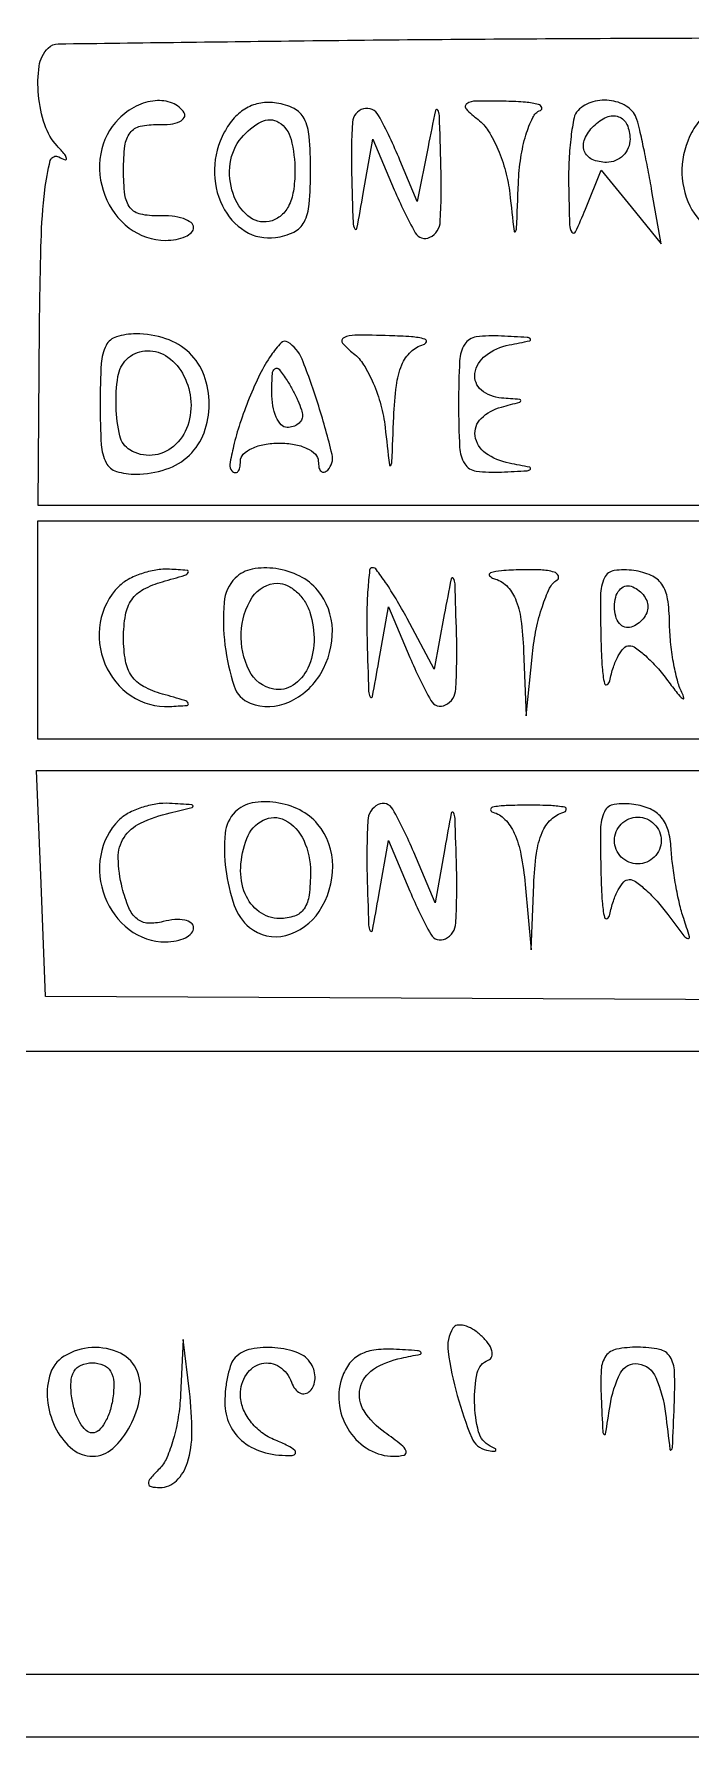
# Model space of a CAD drawing. Extents: x 31 to 1250, y 31 to 897.
# Drawn here: x 1081.8 to 1123.9, y 31 to 140.2 of the extents above; entities that cross this region are included whole.
import ezdxf

# ---------------------------------------------------------------- set-up
doc = ezdxf.new("R2010")
doc.units = 0

msp = doc.modelspace()

# ---------------------------------------------------------------- linework, layer by layer
for points in [[(31, 464), (31, 31), (640.463489, 31), (1249.926977, 31), (1250.213489, 53.75, 0.003096), (1250.324363, 71.071305, 0.000033), (1250.341341, 190.328125, 0.000105), (1250.322872, 327.870384, 0.000068), (1250.246394, 486.75), (1249.992789, 897), (640.496394, 897), (31, 897)], [(1247, 543.5), (1247, 193), (952.160124, 193), (657.320248, 193), (656.662291, 168.25, 0.00357), (656.407858, 155.161514, 0.000998), (656.196972, 134.687033, 0.001007), (656.051305, 111.525542, 0.001059), (656.002167, 88.74841), (656, 33.99682), (345.25, 34.24841), (34.5, 34.5), (34.244232, 463, -0.000104), (34.180262, 627.393921, -0.000173), (34.202946, 765.995312, -0.000003), (34.267736, 891.687549, -0.090797), (34.462847, 892.75, -0.310964), (35.540421, 893.495322, -0.00002), (156.393237, 893.749289, -0.000437), (325.743285, 893.950432, -0.000079), (640.968615, 894), (1247, 894)], [(1192, 125), (1192, 110), (1137.009029, 110), (1082.018058, 110), (1082.113114, 121.494689, -0.005133), (1082.214006, 126.937323, -0.021265), (1082.44828, 130.216421, -0.035237), (1082.801735, 132.112569, -0.491201), (1083.354085, 132.347984, 0.041251), (1083.747651, 132.168524, 0.566826), (1083.846146, 132.249151, 0.138703), (1083.728553, 132.510951, 0.012591), (1083.25, 133.053296, -0.106954), (1082.446491, 134.408844, -0.057402), (1082.044413, 136.320583, -0.058578), (1082.089766, 138.178849, -0.162399), (1082.666667, 139.333333, -0.195555), (1083.314221, 139.606476, -0.000202), (1099.097917, 139.804167, -0.001881), (1116.786984, 139.95202, -0.001149), (1137.666667, 140), (1192, 140)], [(1087.2, 134.8, 0.155225), (1086.034383, 132.546813, 0.134958), (1086.29769, 129.89258, 0.138244), (1087.868796, 127.790858, 0.165006), (1090.2, 127, 0.044127), (1090.889045, 127.060929, 0.063934), (1091.47125, 127.243637, 0.083736), (1091.86507, 127.512407, 0.203973), (1092, 127.829401, 0.245069), (1091.837238, 128.141531, 0.072054), (1091.339062, 128.391841, 0.054262), (1090.611846, 128.549378, 0.035062), (1089.75, 128.579401, -0.059582), (1088.591875, 128.676621, -0.179801), (1087.930883, 129.089717, -0.135893), (1087.591651, 129.923769, -0.029048), (1087.5, 131.5, -0.029179), (1087.591356, 133.064136, -0.132796), (1087.927185, 133.90317, -0.178839), (1088.57777, 134.322093, -0.063032), (1089.700279, 134.425941, 0.035255), (1090.509042, 134.455744, 0.077692), (1091.104621, 134.615704, 0.154658), (1091.393396, 134.871208, 0.280299), (1091.391262, 135.175941, 0.163553), (1090.637901, 135.801509, 0.115055), (1089.538345, 135.956064, 0.095335), (1088.306183, 135.602346, 0.079102)], [(1093.96478, 133.934191, 0.116179), (1093.335343, 131.568802, 0.121269), (1093.844139, 129.211813, 0.140669), (1095.300317, 127.595959, 0.176538), (1097.259673, 127.181717, 0.075571), (1098.425106, 127.532013, 0.163788), (1099.090087, 128.173645, 0.10085), (1099.416516, 129.319383, 0.019135), (1099.5, 131.5, 0.019259), (1099.41672, 133.661287, 0.098218), (1099.094186, 134.813958, 0.161565), (1098.442466, 135.460991, 0.080175), (1097.317661, 135.810684, 0.075237), (1096.302058, 135.801769, 0.088043), (1095.392828, 135.485653, 0.08321), (1094.609922, 134.857361, 0.059342)], [(1102.131641, 131.309017, 0.001041), (1102.225192, 128.133332, 0.123284), (1102.336507, 127.741602, 0.696335), (1102.475823, 127.765218, 0.002641), (1102.884952, 130), (1103.506622, 133.5), (1104.874631, 130.25, 0.027148), (1106.219117, 127.485767, 0.401821), (1107.158688, 127.195468, 0.270331), (1107.828629, 128.221885, 0.019486), (1107.868359, 131.75, 0.000939), (1107.772009, 135.005687, 0.139045), (1107.658999, 135.361194, 0.666856), (1107.51621, 135.333796, 0.002256), (1107.042049, 133), (1106.34738, 129.5), (1105.235373, 132.152861, 0.024444), (1103.86612, 135.018072, 0.348564), (1102.892771, 135.435722, 0.320728), (1102.191297, 134.576398, 0.022816)], [(1110.252902, 134.75, -0.091558), (1110.908878, 134.025067, -0.037224), (1111.524039, 132.839063, -0.035249), (1112.011806, 131.43158, -0.03764), (1112.283994, 130, 0.000803), (1112.560982, 127.586152, 0.658975), (1112.647298, 127.560429, 0.165176), (1112.725677, 127.763892, 0.00048), (1112.839963, 130.666667, -0.027502), (1112.99283, 132.298953, -0.036216), (1113.320177, 133.757538, -0.039366), (1113.75646, 134.876197, -0.18629), (1114.25, 135.337719, 0.415268), (1114.33218, 135.532055, 0.235061), (1114.121981, 135.717133, 0.045246), (1113.304124, 135.857322, 0.014099), (1112.05887, 135.921053, 0.007511), (1110.102462, 135.93654, 0.143005), (1109.523246, 135.762943, 0.473013), (1109.485919, 135.430675, 0.036598)], [(1116.666667, 135.333333, 0.147781), (1116.409542, 134.85354, 0.01805), (1116.214453, 133.663021, 0.020125), (1116.087833, 132.195794, 0.015342), (1116.063386, 130.583333, 0.0029), (1116.118384, 128.004324, 0.142938), (1116.273461, 127.521987, 0.586336), (1116.511262, 127.542213, 0.010488), (1117.135081, 129), (1118.14339, 131.5), (1120.067919, 129.143879), (1121.992448, 126.787758), (1121.40969, 130.143879, 0.004267), (1121.158543, 131.520441, 0.004372), (1120.885881, 132.881327, 0.004241), (1120.628938, 134.058131, 0.018301), (1120.444851, 134.75, 0.169445), (1119.867054, 135.538569, 0.112866), (1118.816047, 135.955878, 0.10515), (1117.62398, 135.888641, 0.130616)], [(1123.96478, 133.934191, 0.116179), (1123.335343, 131.568802, 0.121269), (1123.844139, 129.211813, 0.140669), (1125.300317, 127.595959, 0.176538), (1127.259673, 127.181717, 0.075571), (1128.425106, 127.532013, 0.163788), (1129.090087, 128.173645, 0.10085), (1129.416516, 129.319383, 0.019135), (1129.5, 131.5, 0.019259), (1129.41672, 133.661287, 0.098218), (1129.094186, 134.813958, 0.161565), (1128.442466, 135.460991, 0.080175), (1127.317661, 135.810684, 0.075237), (1126.302058, 135.801769, 0.088043), (1125.392828, 135.485653, 0.08321), (1124.609922, 134.857361, 0.059342)], [(1098.5, 131.430362, -0.039938), (1098.397309, 130.146793, -0.079415), (1098.079043, 129.180463, -0.105255), (1097.552535, 128.537834, -0.121697), (1096.835438, 128.206825, -0.229675), (1095.476768, 128.570103, -0.135878), (1094.526396, 129.995953, -0.112997), (1094.34618, 131.933027, -0.141038), (1095.067467, 133.581293, -0.099187), (1096.340672, 134.611612, -0.266662), (1097.462963, 134.568298, -0.194803), (1098.251577, 133.478102, -0.060436)], [(1120, 133.5, -0.099038), (1119.885486, 132.927543, -0.097945), (1119.559375, 132.440625, -0.097945), (1119.072457, 132.114514, -0.099038), (1118.5, 132, -0.103678), (1117.569797, 132.19498, -0.206496), (1117.066255, 132.735179, -0.193059), (1117.095775, 133.503522, -0.091649), (1117.666667, 134.333333, -0.091649), (1118.496478, 134.904225, -0.193059), (1119.264821, 134.933745, -0.206496), (1119.80502, 134.430203, -0.103678)], [(1086, 116.5, 0.013093), (1086.068326, 113.891102, 0.10542), (1086.377778, 112.73913, 0.20478), (1087.04514, 112.183464, 0.072715), (1088.3, 112, 0.081113), (1090.224342, 112.314248, 0.110425), (1091.724607, 113.221121, 0.113411), (1092.669371, 114.659129, 0.08909), (1093, 116.5, 0.08909), (1092.669371, 118.340871, 0.113411), (1091.724607, 119.778879, 0.110425), (1090.224342, 120.685752, 0.081113), (1088.3, 121, 0.072715), (1087.04514, 120.816536, 0.20478), (1086.377778, 120.26087, 0.10542), (1086.068326, 119.108898, 0.013093)], [(1095.564139, 116.868694, 0.014846), (1094.972092, 115.251396, 0.022057), (1094.559525, 113.800953, 0.018394), (1094.32485, 112.620439, 0.240705), (1094.458154, 112.208513, 0.157767), (1094.662872, 112.103893, 0.259578), (1094.840833, 112.168542, 0.134064), (1094.962608, 112.422022, 0.045361), (1095, 112.833333, -0.201959), (1095.187738, 113.279166, -0.084463), (1095.734375, 113.657292, -0.064565), (1096.543028, 113.914255, -0.044711), (1097.5, 114, -0.044711), (1098.456972, 113.914255, -0.064565), (1099.265625, 113.657292, -0.084463), (1099.812262, 113.279166, -0.201959), (1100, 112.833333, 0.051115), (1100.041692, 112.426566, 0.153465), (1100.176152, 112.185527, 0.259643), (1100.372362, 112.135563, 0.132434), (1100.599665, 112.266331, 0.261538), (1100.882636, 113.273945, 0.016263), (1100.024156, 116.371522, 0.019331), (1098.953224, 119.384228, 0.160616), (1098.033029, 120.479587, 0.354766), (1097.614192, 120.425572, 0.040268), (1096.969106, 119.628207, 0.034554), (1096.255013, 118.411246, 0.020241)], [(1102.252902, 119.75, -0.091558), (1102.908878, 119.025067, -0.037224), (1103.524039, 117.839062, -0.035249), (1104.011806, 116.43158, -0.03764), (1104.283994, 115, 0.000826), (1104.560177, 112.59414, 0.661569), (1104.647089, 112.56859, 0.16331), (1104.725952, 112.775577, 0.000491), (1104.839963, 115.676676, -0.022283), (1105.006405, 117.680844, -0.065982), (1105.35948, 119.012431, -0.103629), (1105.929808, 119.850598, -0.128496), (1106.75, 120.310674, 0.270479), (1106.931166, 120.491309, 0.414985), (1106.828231, 120.667734, 0.045338), (1105.973818, 120.810273, 0.011317), (1104.55887, 120.883999, 0.007014), (1102.346434, 120.918067, 0.115107), (1101.630161, 120.751991, 0.490178), (1101.559132, 120.405576, 0.052255)], [(1109, 116.5, 0.011666), (1109.064936, 113.71724, 0.129633), (1109.395212, 112.666282, 0.224527), (1110.132118, 112.19732, 0.043653), (1111.75, 112.136182, 0.002047), (1113.401331, 112.224735, 0.200802), (1113.607621, 112.325405, 0.574721), (1113.568679, 112.441828, 0.00362), (1112.25, 112.705733, -0.10675), (1110.734559, 113.351767, -0.20722), (1110.063239, 114.45543, -0.238777), (1110.448611, 115.57702, -0.129581), (1111.75, 116.310674, 0.001923), (1112.926177, 116.622879, 0.339035), (1113, 116.719237, 0.392517), (1112.923939, 116.801199, 0.002113), (1111.75, 116.883999, -0.157869), (1110.461008, 117.397856, -0.261711), (1110.052973, 118.461329, -0.197301), (1110.742569, 119.624433, -0.114431), (1112.25, 120.294267, 0.00362), (1113.568679, 120.558172, 0.574721), (1113.607621, 120.674595, 0.200802), (1113.401331, 120.775265, 0.002047), (1111.75, 120.863818, 0.043653), (1110.132118, 120.80268, 0.224527), (1109.395212, 120.333718, 0.129633), (1109.064936, 119.28276, 0.011666)], [(1091.804095, 116.869196, -0.11117), (1091.619753, 115.130117, -0.135516), (1090.703484, 113.780491, -0.156938), (1089.337199, 113.213051, -0.160322), (1087.909758, 113.555773, -0.201218), (1087.268638, 114.453645, -0.046808), (1087.024344, 116.330869, -0.04734), (1087.137608, 118.256612, -0.159338), (1087.701236, 119.367903, -0.176773), (1088.876814, 119.914847, -0.159472), (1090.187725, 119.606879, -0.127587), (1091.275953, 118.484546, -0.100421)], [(1098.984687, 115.75, -0.133323), (1098.913292, 115.464042, -0.102891), (1098.701752, 115.220313, -0.089496), (1098.380956, 115.056386, -0.073605), (1098, 115, -0.210568), (1097.618823, 115.167975, -0.082215), (1097.298248, 115.660938, -0.062416), (1097.082804, 116.388595, -0.042523), (1097.015313, 117.25, -0.011293), (1097.050422, 118.444209, -0.220444), (1097.218347, 118.762149, -0.409657), (1097.479509, 118.728886, -0.023197), (1098, 118, -0.019837), (1098.372171, 117.370687, -0.02047), (1098.689119, 116.720312, -0.020703), (1098.916329, 116.136466, -0.077483)], [(1094.666667, 105.333333, 0.179098), (1093.95069, 103.77613, 0.049224), (1094.010615, 101.033511, 0.048917), (1094.592268, 98.407405, 0.225895), (1095.635923, 97.309468, 0.200902), (1098.114569, 97.384144, 0.152842), (1100.160283, 99.214824, 0.140542), (1100.900481, 102.017356, 0.169519), (1099.954319, 104.555042, 0.10483), (1098.81028, 105.459879, 0.078697), (1097.273966, 105.940526, 0.08352), (1095.756404, 105.909392, 0.150683)], [(1103.131641, 101.25, 0.000983), (1103.225691, 98.081323, 0.12838), (1103.335176, 97.710375, 0.689236), (1103.471433, 97.734959, 0.002395), (1103.884952, 100), (1104.506622, 103.5), (1105.874631, 100.25, 0.027148), (1107.219117, 97.485767, 0.401821), (1108.158688, 97.195468, 0.270331), (1108.828629, 98.221885, 0.019486), (1108.868359, 101.75, 0.000962), (1108.773304, 104.956957, 0.132881), (1108.662356, 105.321071, 0.67978), (1108.523381, 105.295316, 0.002332), (1108.084702, 103), (1107.432686, 99.5), (1105.690663, 102.75, 0.010594), (1104.988735, 103.995437, 0.016026), (1104.321028, 105.045312, 0.010755), (1103.731456, 105.871115, 0.236589), (1103.47432, 106, 0.382509), (1103.289914, 105.834747, 0.009357), (1103.178001, 104.604687, 0.01557), (1103.115281, 103.07127, 0.009362)], [(1087.2, 104.8, 0.155041), (1086.002899, 102.48798, 0.143347), (1086.309194, 99.827505, 0.145874), (1087.992296, 97.784399, 0.161532), (1090.45, 97.09968, 0.007657), (1091.581028, 97.172051, 0.54845), (1091.654346, 97.31008, 0.194857), (1091.434886, 97.484262, 0.003671), (1090, 97.894765, -0.054944), (1088.776503, 98.384981, -0.118964), (1088.024535, 99.054788, -0.109596), (1087.624752, 100.032962, -0.042442), (1087.5, 101.5, -0.042442), (1087.624752, 102.967038, -0.109596), (1088.024535, 103.945212, -0.118964), (1088.776503, 104.615019, -0.054944), (1090, 105.105235, 0.003671), (1091.434886, 105.515738, 0.194857), (1091.654346, 105.68992, 0.54845), (1091.581028, 105.827949, 0.007657), (1090.45, 105.90032, 0.053087), (1089.577027, 105.850079, 0.040744), (1088.649688, 105.618219, 0.041814), (1087.808501, 105.252586, 0.073077)], [(1099.455287, 103.140877, -0.082726), (1099.724886, 101.258517, -0.10465), (1099.322723, 99.551383, -0.137613), (1098.378309, 98.46017, -0.195986), (1097.135656, 98.212391, -0.233119), (1095.567466, 99.40036, -0.126553), (1095.045112, 101.819479, -0.13348), (1095.763109, 104.104125, -0.255584), (1097.401228, 105, -0.11344), (1098.004995, 104.861232, -0.071068), (1098.608506, 104.453883, -0.065499), (1099.120308, 103.851602, -0.066654)], [(1111.25, 105.310674, -0.128634), (1112.069906, 104.850465, -0.103116), (1112.64172, 104.010965, -0.065799), (1112.997686, 102.678435, -0.022355), (1113.168103, 100.676676), (1113.336206, 96.5), (1113.742599, 100.487024, -0.025129), (1113.984522, 102.068191, -0.030103), (1114.374918, 103.522486, -0.031246), (1114.843953, 104.680231, -0.140134), (1115.324496, 105.221711, 0.378474), (1115.401487, 105.488776, 0.217429), (1115.126571, 105.720171, 0.056308), (1114.270326, 105.85744, 0.018809), (1113, 105.868686, 0.012358), (1111.749284, 105.801741, 0.057685), (1111.042187, 105.663236, 0.512653), (1110.985851, 105.490162, 0.172284)], [(1118.136182, 101.319551, 0.008875), (1118.215746, 99.591046, 0.038614), (1118.359663, 98.576681, 0.510614), (1118.531601, 98.502265, 0.214391), (1118.705733, 98.75, -0.032659), (1118.930846, 99.611556, -0.045897), (1119.24929, 100.339062, -0.054857), (1119.606806, 100.846333, -0.215041), (1119.947579, 101, -0.158346), (1120.361176, 100.865649, -0.02733), (1121.008624, 100.339062, -0.027378), (1121.726352, 99.611498, -0.021462), (1122.42434, 98.75, 0.007804), (1123.033304, 97.954938, 0.052902), (1123.379369, 97.601553, 0.717346), (1123.459532, 97.651186, 0.060258), (1123.332807, 97.999967, -0.053928), (1123.037753, 98.781172, -0.01956), (1122.785465, 99.940579, -0.019132), (1122.606287, 101.241355, -0.021619), (1122.536495, 102.499967, 0.03543), (1122.411002, 104.00857, 0.11281), (1122.039614, 104.942488, 0.140177), (1121.354415, 105.506966, 0.067472), (1120.25, 105.819551, 0.071442), (1118.992872, 105.817586, 0.252001), (1118.365303, 105.352352, 0.10771), (1118.109544, 104.232593, 0.009553)], [(1121.15, 103.5, -0.102038), (1121.069583, 103.110048, -0.070382), (1120.834219, 102.723802, -0.066918), (1120.485911, 102.399741, -0.073624), (1120.075, 102.191667, -0.159683), (1119.666526, 102.189601, -0.143818), (1119.315781, 102.428177, -0.107546), (1119.079656, 102.888977, -0.064908), (1119, 103.5, -0.064908), (1119.079656, 104.111023, -0.107546), (1119.315781, 104.571823, -0.143818), (1119.666526, 104.810399, -0.159683), (1120.075, 104.808333, -0.073624), (1120.485911, 104.600259, -0.066918), (1120.834219, 104.276198, -0.070382), (1121.069583, 103.889952, -0.102038)], [(1087.2, 89.8, 0.155225), (1086.034383, 87.546813, 0.134958), (1086.29769, 84.89258, 0.138244), (1087.868796, 82.790858, 0.165006), (1090.2, 82, 0.048382), (1090.888861, 82.066813, 0.068382), (1091.47125, 82.266249, 0.088565), (1091.863567, 82.560271, 0.189982), (1092, 82.90638, 0.239007), (1091.845596, 83.210941, 0.10864), (1091.425821, 83.39636, 0.071998), (1090.794247, 83.431614, 0.041972), (1090.045348, 83.301608, -0.077107), (1089.070045, 83.20191, -0.16079), (1088.366234, 83.475614, -0.122826), (1087.843149, 84.18314, -0.03659), (1087.418564, 85.468443, -0.056323), (1087.162112, 87.379783, -0.148531), (1087.532018, 88.695574, -0.142314), (1088.58543, 89.617826, -0.050125), (1090.5, 90.286934, 0.001362), (1091.895452, 90.626607, 0.368674), (1091.962188, 90.71952, 0.372198), (1091.880874, 90.7991, 0.001369), (1090.45, 90.883999, 0.053505), (1089.577019, 90.839978, 0.041184), (1088.649688, 90.613425, 0.042285), (1087.808554, 90.251382, 0.073739)], [(1094.666667, 90.333333, 0.174929), (1094.023661, 88.964113, 0.054041), (1094.059026, 86.650647, 0.053941), (1094.602932, 84.338531, 0.135636), (1095.583823, 82.930433, 0.241401), (1097.907137, 82.41337, 0.185291), (1100.053907, 83.949795, 0.147177), (1100.926983, 86.865588, 0.174593), (1099.954319, 89.555042, 0.10483), (1098.81028, 90.459879, 0.078697), (1097.273966, 90.940526, 0.08352), (1095.756404, 90.909392, 0.150683)], [(1103.131641, 86.25, 0.000983), (1103.225691, 83.081323, 0.12838), (1103.335176, 82.710375, 0.689236), (1103.471433, 82.734959, 0.002395), (1103.884952, 85), (1104.506622, 88.5), (1105.874631, 85.25, 0.027148), (1107.219117, 82.485767, 0.401821), (1108.158688, 82.195468, 0.270331), (1108.828629, 83.221885, 0.019486), (1108.868359, 86.75, 0.000983), (1108.774309, 89.918677, 0.12838), (1108.664824, 90.289625, 0.689236), (1108.528567, 90.265041, 0.002395), (1108.115048, 88), (1107.493378, 84.5), (1106.125369, 87.75, 0.027148), (1104.780883, 90.514233, 0.401821), (1103.841312, 90.804532, 0.270331), (1103.171371, 89.778115, 0.019486)], [(1111.195573, 90.321156, -0.138963), (1111.974312, 89.86086, -0.085142), (1112.572657, 88.969011, -0.058304), (1113.002483, 87.601717, -0.024421), (1113.270866, 85.687158), (1113.650586, 81.5), (1113.825293, 85.676676, -0.022413), (1113.998958, 87.676465, -0.065649), (1114.357293, 89.009764, -0.102697), (1114.930327, 89.850357, -0.128747), (1115.75, 90.310674, 0.279395), (1115.911685, 90.47732, 0.421517), (1115.810938, 90.633659, 0.040136), (1114.937901, 90.739189, 0.010016), (1113.5, 90.767997, 0.009849), (1112.060271, 90.739633, 0.038051), (1111.173075, 90.636738, 0.384808), (1111.058121, 90.483812, 0.315654)], [(1118.136182, 86.319551, 0.008875), (1118.215746, 84.591046, 0.038614), (1118.359663, 83.576681, 0.510614), (1118.531601, 83.502265, 0.214391), (1118.705733, 83.75, -0.032659), (1118.930846, 84.611556, -0.045897), (1119.24929, 85.339062, -0.054857), (1119.606806, 85.846333, -0.215041), (1119.947579, 86, -0.157995), (1120.361677, 85.865799, -0.027176), (1121.011535, 85.339062, -0.027258), (1121.732467, 84.611499, -0.021371), (1122.434248, 83.75, 0.002785), (1123.462662, 82.387083, 0.170694), (1123.713699, 82.222368, 0.582051), (1123.817269, 82.331531, 0.006781), (1123.44467, 83.5, -0.023877), (1123.178545, 84.445009, -0.01237), (1122.932388, 85.646875, -0.012271), (1122.739951, 86.896965, -0.018221), (1122.63845, 88, 0.054502), (1122.445146, 89.166513, 0.107839), (1122.007372, 89.991298, 0.114954), (1121.287791, 90.526033, 0.067377), (1120.25, 90.819551, 0.071442), (1118.992872, 90.817586, 0.252001), (1118.365303, 90.352352, 0.10771), (1118.109544, 89.232593, 0.009553)], [(1099.5, 86.486305, -0.031034), (1099.407535, 84.997993, -0.116231), (1099.083715, 84.125862, -0.165281), (1098.478851, 83.660044, -0.082349), (1097.513695, 83.5, -0.160395), (1096.202722, 83.931653, -0.137362), (1095.306089, 85.083099, -0.109977), (1095.018262, 86.764596, -0.079382), (1095.412402, 88.63232, -0.18187), (1096.45519, 89.806466, -0.246897), (1097.848062, 89.807387, -0.167283), (1099.062021, 88.519473, -0.106487)], [(1122, 88.5, -0.099038), (1121.885486, 87.927543, -0.097945), (1121.559375, 87.440625, -0.097945), (1121.072457, 87.114514, -0.099038), (1120.5, 87, -0.099038), (1119.927543, 87.114514, -0.097945), (1119.440625, 87.440625, -0.097945), (1119.114514, 87.927543, -0.099038), (1119, 88.5, -0.099038), (1119.114514, 89.072457, -0.097945), (1119.440625, 89.559375, -0.097945), (1119.927543, 89.885486, -0.099038), (1120.5, 90, -0.099038), (1121.072457, 89.885486, -0.097945), (1121.559375, 89.559375, -0.097945), (1121.885486, 89.072457, -0.099038)], [(1108.633086, 57.215338, 0.176267), (1108.323368, 55.722932, 0.031566), (1108.918666, 52.894422, 0.029518), (1109.844041, 50.18896, 0.251321), (1110.800704, 49.399765, 0.014192), (1111.249583, 49.323202, 0.254494), (1111.381926, 49.372691, 0.46521), (1111.366445, 49.470912, 0.020809), (1111.025, 49.658333, -0.218108), (1110.287249, 50.568938, -0.057314), (1110.024529, 52.475669, -0.057982), (1110.200709, 54.356198, -0.257307), (1110.901478, 55.166667, 0.221587), (1111.129524, 55.396959, 0.156575), (1111.141992, 55.766346, 0.092152), (1110.906624, 56.240603, 0.045746), (1110.454342, 56.740044, 0.046754), (1109.903345, 57.158952, 0.075475), (1109.363045, 57.39118, 0.107833), (1108.918945, 57.40915, 0.213882)], [(1082.747393, 54.142033, 0.09857), (1082.644375, 52.406004, 0.08935), (1083.202447, 50.696017, 0.100746), (1084.243249, 49.446459, 0.170493), (1085.514506, 49, 0.187564), (1086.806971, 49.502519, 0.085719), (1087.932272, 50.958047, 0.080958), (1088.554561, 52.801527, 0.133381), (1088.389425, 54.427558, 0.190947), (1087.303998, 55.607361, 0.125718), (1085.473847, 55.977515, 0.126226), (1083.695838, 55.424223, 0.192892)], [(1091.160037, 52.95, -0.029016), (1091.010364, 51.502949, -0.029453), (1090.694511, 50.090313, -0.030819), (1090.273154, 48.900972, -0.096119), (1089.8, 48.2, 0.018733), (1089.223626, 47.578738, 0.186266), (1089.106538, 47.25, 0.350368), (1089.270569, 47.055317, 0.049199), (1089.831385, 47, 0.196484), (1090.895449, 47.434934, 0.124502), (1091.602022, 48.595136, 0.074912), (1091.891597, 50.514444, 0.03058), (1091.730496, 53.154804), (1091.320074, 56.5)], [(1094.666667, 55.333333, 0.109444), (1094.409393, 54.929625, 0.030728), (1094.195833, 54.208511, 0.02942), (1094.049091, 53.341507, 0.027217), (1094, 52.440322, 0.111127), (1094.319431, 51.020831, 0.117016), (1095.213178, 49.905757, 0.104777), (1096.603451, 49.228396, 0.074834), (1098.331787, 49.063386, 0.252581), (1098.526214, 49.182328, 0.35597), (1098.4959, 49.373817, 0.068775), (1098.044786, 49.677496, 0.018245), (1097.25, 50.031162, -0.066926), (1096.361577, 50.534944, -0.06698), (1095.638046, 51.255379, -0.070798), (1095.162854, 52.1001, -0.093033), (1095, 52.967776, -0.145041), (1095.380765, 54.252776, -0.192456), (1096.367545, 54.94892, -0.208175), (1097.500375, 54.747035, -0.161616), (1098.279762, 53.75, 0.071563), (1098.505346, 53.322872, 0.124523), (1098.811558, 53.067956, 0.159614), (1099.147279, 53.024097, 0.14119), (1099.463231, 53.183469, 0.114089), (1099.69492, 53.525127, 0.081234), (1099.790139, 53.979462, 0.075188), (1099.737652, 54.474575, 0.074604), (1099.541119, 54.933469, 0.165639), (1098.6875, 55.63645, 0.069808), (1097.218994, 55.966747, 0.069094), (1095.694242, 55.88109, 0.148914)], [(1101.484769, 53.952012, 0.116918), (1101.356284, 52.231761, 0.109928), (1102.005445, 50.593196, 0.113499), (1103.26601, 49.422191, 0.131386), (1104.844951, 49, 0.061594), (1105.50026, 49.081033, 0.448965), (1105.629773, 49.329351, 0.137541), (1105.320446, 49.747767, 0.012454), (1104.264392, 50.527366, -0.097829), (1102.938932, 51.908737, -0.200121), (1102.68257, 53.361362, -0.197121), (1103.534781, 54.581747, -0.095124), (1105.334551, 55.305347, 0.004599), (1106.548931, 55.553781, 0.581499), (1106.586884, 55.673749, 0.193128), (1106.368044, 55.777369, 0.002486), (1104.817388, 55.863818, 0.047292), (1103.551593, 55.808351, 0.095924), (1102.612155, 55.487024, 0.109951), (1101.941598, 54.874927, 0.076295)], [(1118.149832, 52.75, 0.000897), (1118.253519, 50.585343, 0.202175), (1118.339937, 50.405817, 0.591928), (1118.436806, 50.44071, 0.001448), (1118.716254, 52.25, -0.080985), (1119.39215, 54.345849, -0.319429), (1120.528821, 54.935947, -0.264579), (1121.661167, 54.06287, -0.068406), (1122.276604, 51.75, 0.000683), (1122.565664, 49.446498, 0.602997), (1122.648107, 49.415527, 0.202828), (1122.723309, 49.573344, 0.000452), (1122.839963, 52.25, 0.017213), (1122.857874, 54.426823, 0.133708), (1122.568013, 55.391004, 0.206282), (1121.889715, 55.861118, 0.049844), (1120.5, 56, 0.046421), (1119.140223, 55.873484, 0.192104), (1118.4566, 55.439983, 0.145589), (1118.151396, 54.568698, 0.023469)], [(1086.819551, 52.75, -0.041303), (1086.623675, 51.888787, -0.056112), (1086.300118, 51.160938, -0.069458), (1085.906363, 50.663014, -0.193098), (1085.5, 50.5, -0.193098), (1085.093637, 50.663014, -0.069458), (1084.699882, 51.160938, -0.056112), (1084.376325, 51.888787, -0.041303), (1084.180449, 52.75, -0.04615), (1084.13087, 53.764243, -0.12236), (1084.334837, 54.455563, -0.161672), (1084.792563, 54.856872, -0.100145), (1085.5, 55, -0.100145), (1086.207437, 54.856872, -0.161672), (1086.665163, 54.455563, -0.12236), (1086.86913, 53.764243, -0.04615)]]:
    msp.add_lwpolyline(points, format="xyb", close=True)
for points in [[(1192, 102), (1192, 95), (1137, 95), (1082, 95), (1082, 102), (1082, 109), (1137, 109), (1192, 109)], [(1192, 85.491461), (1192, 77.982922), (1137.25, 78.241461), (1082.5, 78.5), (1082.20619, 85.75), (1081.912381, 93), (1136.95619, 93), (1192, 93)], [(1247, 55), (1247, 35), (1129, 35), (1011, 35), (1011, 55), (1011, 75), (1129, 75), (1247, 75)]]:
    msp.add_lwpolyline(points, close=True)

doc.saveas('drawing.dxf')
